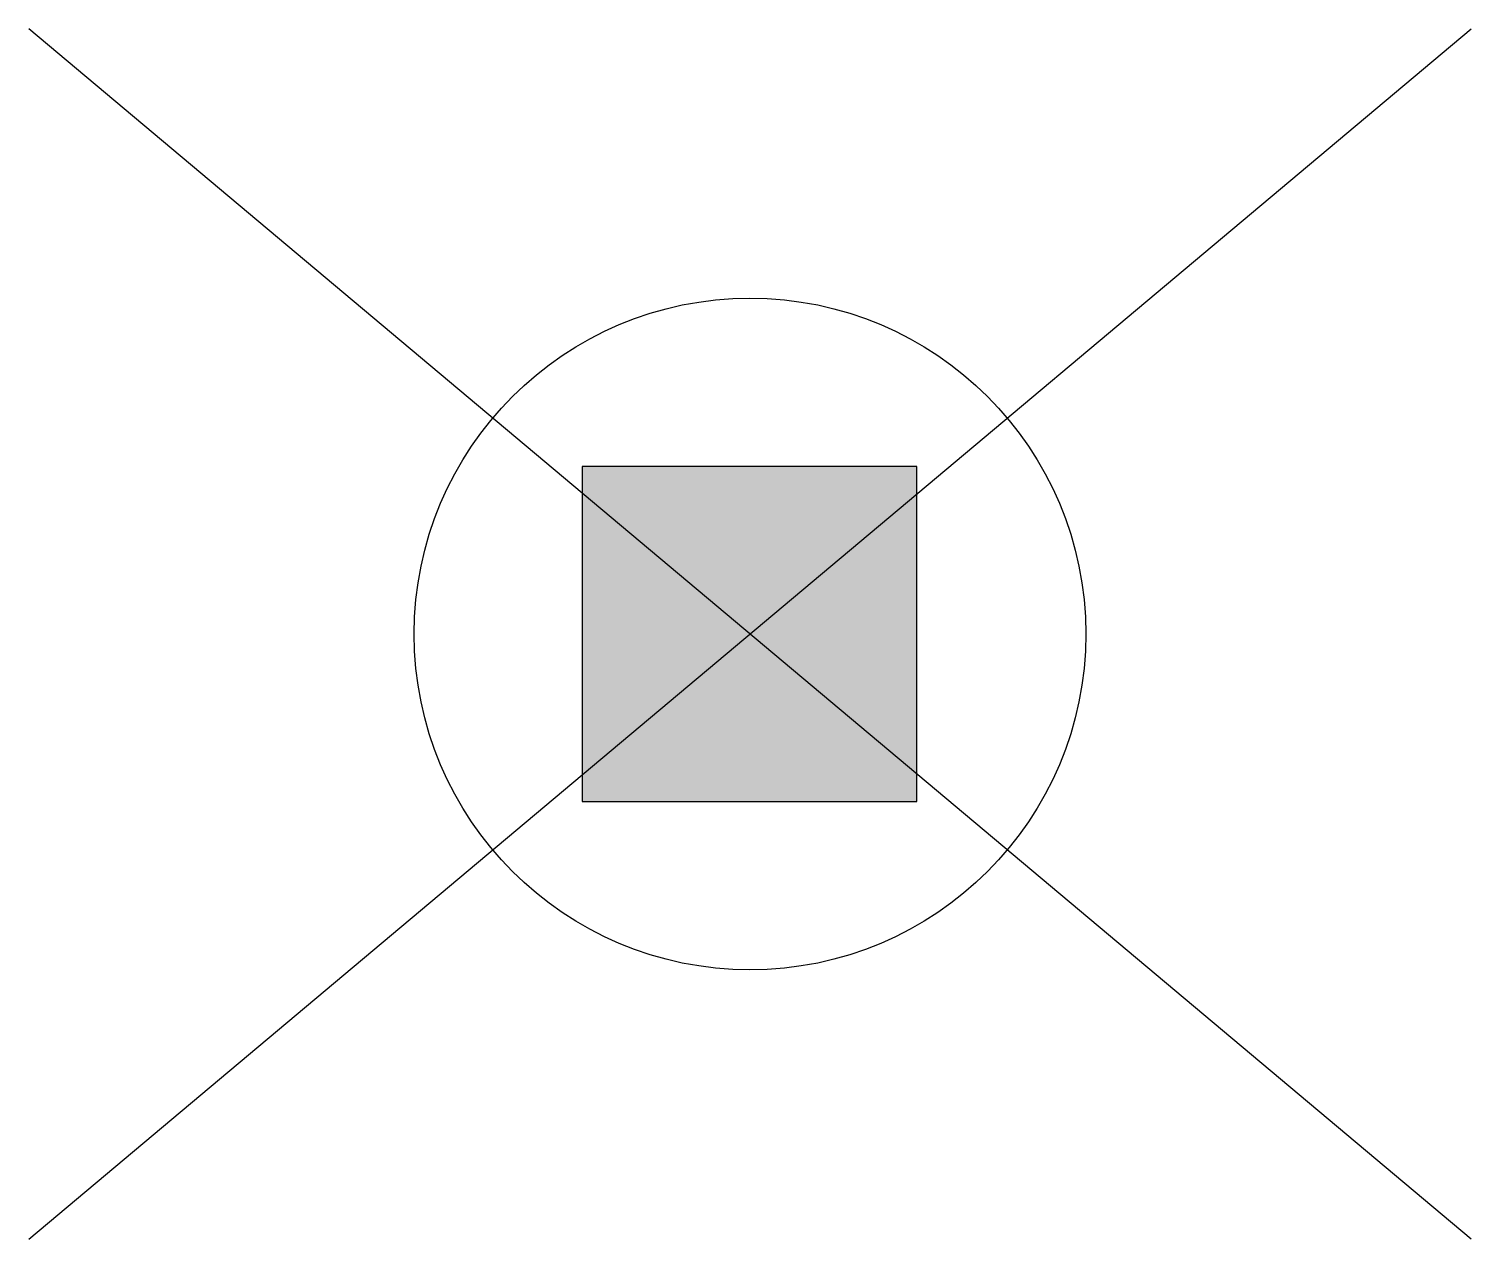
# Model space of a CAD drawing. Extents: x -2.01 to 2.01, y -1.69 to 1.69.
import ezdxf

# ---------------------------------------------------------------- set-up
doc = ezdxf.new("R2010")
doc.units = 0

msp = doc.modelspace()

# ---------------------------------------------------------------- hatches: boundary and pattern name
msp.add_hatch(color=256).paths.add_polyline_path([(0.4656, 0.4672), (-0.4688, 0.4672), (-0.4688, -0.4672), (0.4656, -0.4672)])

# ---------------------------------------------------------------- linework, layer by layer
for p, q in [((-2.0132, -1.6893), (2.0132, 1.6893)), ((2.0132, -1.6893), (-2.0132, 1.6893))]:
    msp.add_line(p, q)
at = {"flags": 128}
msp.add_lwpolyline([(0.4656, 0.4672), (-0.4688, 0.4672), (-0.4688, -0.4672), (0.4656, -0.4672)], close=True, dxfattribs=at)
msp.add_circle((0, 0), 0.9375)

doc.saveas('drawing.dxf')
